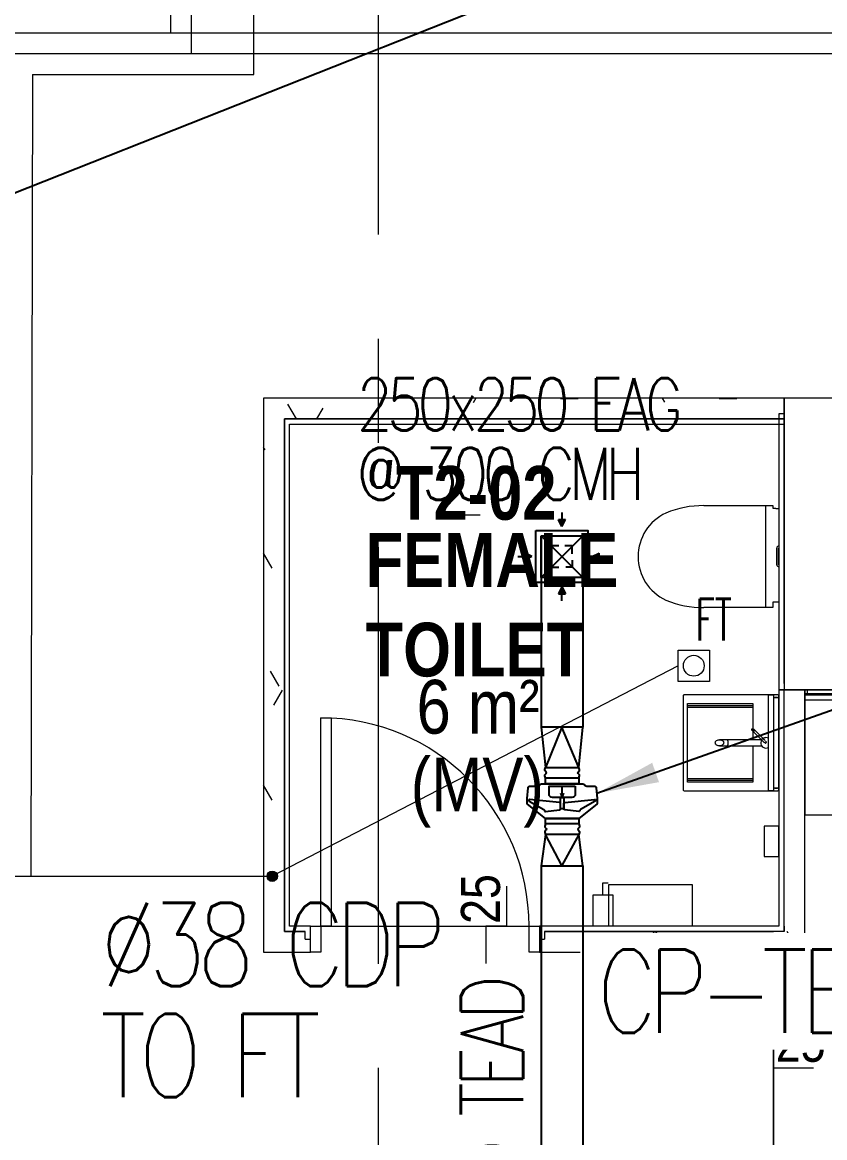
# Model space of a CAD drawing. Header units: millimetres. Extents: x 50620 to 404449, y -131543 to 97.
# Drawn here: x 361678 to 365533, y -84739 to -79384 of the extents above; entities that cross this region are included whole.
import ezdxf

# ---------------------------------------------------------------- set-up
doc = ezdxf.new("R2010")
doc.units = ezdxf.units.MM
doc.linetypes.add('IDA - Grid Line', pattern=[3500, 2000, -500, 500, -500])
for name, color, linetype, lineweight in [('1599_DB_A_BLK2_HQ_R21-2ND STOREY 20230517--$0$A-_DOOR----_E', 8, 'Continuous', 9), ('1599_DB_A_BLK2_HQ_R21-2ND STOREY 20230517--$0$A-_FURT----_E', 8, 'Continuous', 9), ('1599_DB_A_BLK2_HQ_R21-2ND STOREY 20230517--$0$M-_SANIFIXR_E', 8, 'Continuous', 9), ('1599_DB_A_BLK2_HQ_R21-2ND STOREY 20230517--$0$S-_COLN----_E', 8, 'Continuous', 9), ('A-_ANOTTEXT_T', 8, 'Continuous', 0), ('A-_DOOR----_E', 8, 'Continuous', 9), ('A-_FLOR----_E', 8, 'Continuous', 9), ('A-_FURT----_E', 8, 'Continuous', 9), ('A-_ROOMNAME_A', 8, 'Continuous', 9), ('A-_WALL----_E', 8, 'Continuous', 9), ('A-_WALL----_H-2', 8, 'Continuous', 9), ('A-_WALLPRTN_E', 8, 'Continuous', 9), ('A-_WALLPRTN_E-1', 8, 'Continuous', 18), ('M-_ARCHI', 8, 'Continuous', 5), ('M-_SANIFIXR_E', 8, 'Continuous', 9), ('M-ACMV-EAF', 4, 'Continuous', 25), ('M-ACMV_CDP', 190, 'DRAIN_PIPE', 13), ('M-ACMV_CP', 1, 'Continuous', 20), ('M-ACMV_EAD', 4, 'Continuous', 25), ('M-ACMV_EAG', 4, 'Continuous', 25), ('M-ACMV_PW', 8, 'REFRIGERANT', 25), ('M-ACMV_REF-P', 134, '500-1-RP', 9), ('M_ACMV_ANNOTATION', 7, 'Continuous', 20)]:
    doc.layers.add(name, color=color, linetype=linetype, lineweight=lineweight)
doc.layers.add('M_NRD', color=7, linetype='Continuous')
doc.layers.add('S-_ANOTGRID_E-1', color=9, linetype='IDA - Grid Line', lineweight=5, true_color=0x808080)
doc.styles.add('Arial', font='arial.ttf', dxfattribs={"width": 0.8, "height": 300})
doc.styles.add('Arial Narrow', font='ARIALN.TTF', dxfattribs={"height": 100})
doc.styles.add('Arial Narrow_4', font='ARIALN.TTF', dxfattribs={"height": 375})
doc.styles.add('Arial Narrow_B_2', font='ARIALNB.TTF', dxfattribs={"height": 500})
doc.styles.add('ROMANS', font='romans.shx', dxfattribs={"width": 0.8})
doc.styles.add('S250', font='romans.shx', dxfattribs={"width": 0.5, "height": 250})
doc.styles.get("Standard").update_dxf_attribs({"font": 'arial.ttf'})
doc.linetypes.add('500-1-RP', pattern='A,0.75,-0.5,0.75,-0.5,0.75,-0.5,0.75,-1.7,["RP",Standard,S=1,R=0,X=-1,Y=-0.5],-1.7', length=7.9)
doc.linetypes.add('DRAIN_PIPE', pattern='A,0.5,-0.2,["D",Standard,S=0.1,R=0,X=-0.1,Y=-0.05],-0.25', length=0.95)
doc.linetypes.add('REFRIGERANT', pattern='A,15,-5.08,["R",Standard,S=2.54,R=0,X=-2.54,Y=-1.27],-5.08', length=25.16)
doc.dimstyles.get("Standard").update_dxf_attribs({"dimtxt": 200, "dimasz": 150, "dimexe": 0.18, "dimexo": 0.0625, "dimgap": 10, "dimtad": 1, "dimtih": 1, "dimtoh": 1, "dimdec": 0, "dimzin": 0, "dimdsep": 46, "dimtxsty": 'Standard', "dimcen": 0.09, "dimclrd": 256, "dimclre": 256, "dimclrt": 256, "dimadec": 0, "dimazin": 0, "dimtfac": 1, "dimtdec": 0, "dimtofl": 0, "dimtmove": 0, "dimatfit": 3, "dimfxl": 1, "dimtolj": 1, "dimtzin": 0, "dimarcsym": 1})
pattern_1 = [(360, (102886.37, 38752.37), (1016, 254), [83.82, -678.18, 83.82, -678.18, -4064]), (360, (102886.37, 38752.37), (1016, 254), [-1524, 83.82, -1440.18, 83.82, -678.18, -1778]), (360, (102886.37, 38752.37), (1016, 254), [-3810, 83.82, -424.18, 83.82, -1186.18]), (120, (103267.37, 38879.37), (-727.97045, 752.8818), [83.82, -678.18, 83.82, -678.18, -4064]), (120, (103267.37, 38879.37), (-727.97045, 752.8818), [-1524, 83.82, -1440.18, 83.82, -678.18, -1778]), (120, (103267.37, 38879.37), (-727.97045, 752.8818), [-3810, 83.82, -424.18, 83.82, -1186.18]), (240, (103394.37, 39387.37), (-288.02955, -1006.8818), [83.82, -678.18, 83.82, -678.18, -4064]), (240, (103394.37, 39387.37), (-288.02955, -1006.8818), [-1524, 83.82, -1440.18, 83.82, -678.18, -1778]), (240, (103394.37, 39387.37), (-288.02955, -1006.8818), [-3810, 83.82, -424.18, 83.82, -1186.18])]
pattern_2 = [(6e-11, (-28420.7, -3975.34), (1016, 254), [83.82, -678.18, 83.82, -678.18, -4064]), (6e-11, (-28420.7, -3975.34), (1016, 254), [-1524, 83.82, -1440.18, 83.82, -678.18, -1778]), (6e-11, (-28420.7, -3975.34), (1016, 254), [-3810, 83.82, -424.18, 83.82, -1186.18]), (120, (-28039.7, -3848.34), (-727.9705, 752.8818), [83.82, -678.18, 83.82, -678.18, -4064]), (120, (-28039.7, -3848.34), (-727.9705, 752.8818), [-1524, 83.82, -1440.18, 83.82, -678.18, -1778]), (120, (-28039.7, -3848.34), (-727.9705, 752.8818), [-3810, 83.82, -424.18, 83.82, -1186.18]), (240, (-27912.7, -3340.34), (-288.0295, -1006.8818), [83.82, -678.18, 83.82, -678.18, -4064]), (240, (-27912.7, -3340.34), (-288.0295, -1006.8818), [-1524, 83.82, -1440.18, 83.82, -678.18, -1778]), (240, (-27912.7, -3340.34), (-288.0295, -1006.8818), [-3810, 83.82, -424.18, 83.82, -1186.18])]

# ---------------------------------------------------------------- blocks, each defined once
blk = doc.blocks.new('A$Ce886c8c0')
at = {"layer": 'M-ACMV_CP', "lineweight": 0}
blk.add_lwpolyline([(200, -200), (200, 200), (0, 200), (0, -200)], close=True, dxfattribs=at)
blk.add_solid([(0, -200), (200, -200), (200, 200), (0, -200)], dxfattribs=at)
blk = doc.blocks.new('A$C8dc4c4a2')
at = {"layer": 'M-ACMV_CP', "lineweight": 5}
blk.add_lwpolyline([(0, 56.8), (0, -37.5), (150.8, -37.5), (150.8, 56.8)], close=True, dxfattribs=at)
blk.add_lwpolyline([(150.8, 9.6), (207.5, 9.6), (207.5, 34.6)], dxfattribs=at)
blk = doc.blocks.new('K150 XL SILEO')
at = {"layer": 'M-ACMV_EAD'}
blk.add_line((0, -94.3), (0, -39), dxfattribs=at)
for points in [[(79.5, 0), (79.5, -29), (-79.5, -29), (-79.5, 0)], [(8.4, -94.3), (8.4, -148.9), (-8.4, -148.9), (-8.4, -94.3)], [(79.5, -195), (79.5, -221), (-79.5, -221), (-79.5, -195)]]:
    blk.add_lwpolyline(points, close=True, dxfattribs=at)
for points in [[(106.6, -31.9), (110.7, -36.1, 0.198912), (117.8, -39), (153.7, -39, -0.391987), (163.7, -48.2), (168, -99.4, -0.019122), (168, -100.1), (168, -119.9, -0.140489), (166.5, -125.2), (79.5, -195), (-79.5, -195), (-166.5, -125.2, -0.140489), (-168, -119.9), (-168, -100.1, -0.019122), (-168, -99.4), (-163.7, -48.2, -0.391987), (-153.7, -39), (-117.8, -39, 0.198912), (-110.7, -36.1), (-106.6, -31.9, -0.198912), (-99.5, -29), (99.5, -29, -0.198912)], [(63.1, -39), (63.1, -77.4, -0.414214), (46.3, -94.3), (-46.3, -94.3, -0.414214), (-63.1, -77.4), (-63.1, -39)], [(-156.1, -102.7, 0.761347), (-158.6, -111.8), (-87.6, -151.5, -0.271829), (-85.4, -155.1), (-85.4, -156.4, 0.446494), (-80.7, -160.6), (-12.2, -153.1, 0.382654), (-8.4, -148.9), (-8.4, -122.8, 0.382336), (-12.2, -118.6)], [(156.1, -102.7, -0.761347), (158.6, -111.8), (87.6, -151.5, 0.271829), (85.4, -155.1), (85.4, -156.4, -0.446494), (80.7, -160.6), (12.2, -153.1, -0.382654), (8.4, -148.9), (8.4, -122.8, -0.382336), (12.2, -118.6)]]:
    blk.add_lwpolyline(points, format="xyb", close=True, dxfattribs=at)
blk.add_lwpolyline([(-8.4, -73.2), (0, -94.3), (8.4, -73.2)], dxfattribs=at)
blk = doc.blocks.new('IDA - F - Single - Swing - 1100L X 2200H - B2-TD01-3240954-BLK 2 2ND STOREY PLAN')
at = {"layer": 'A-_DOOR----_E'}
for p, q in [((-550, 62.5), (-500, 62.5)), ((-550, -62.5), (-550, 62.5)), ((-500, 62.5), (-500, -62.5)), ((500, 62.5), (550, 62.5)), ((500, -62.5), (500, 62.5)), ((550, 62.5), (550, -62.5)), ((-500, -62.5), (-550, -62.5)), ((450, -62.5), (500, -62.5)), ((450, -1062.5), (450, -62.5)), ((500, -62.5), (500, -1062.5)), ((550, -62.5), (500, -62.5)), ((500, -1062.5), (450, -1062.5))]:
    blk.add_line(p, q, dxfattribs=at)
blk.add_arc((500, -62.5), 1000, 180, 270, dxfattribs=at)
blk = doc.blocks.new('IDA - Mirror - MR - 1575mm-2984549-BLK 2 2ND STOREY PLAN')
at = {"layer": 'A-_FURT----_E'}
for p, q in [((-230, 50), (230, 50)), ((-230, 25), (-230, 50)), ((230, 25), (-230, 25)), ((217.5, 25), (-217.5, 25)), ((-217.5, 12.5), (-217.5, 25)), ((-217.5, 18.75), (-217.5, 12.5)), ((-217.5, 12.5), (-217.5, 18.75)), ((-217.5, 18.75), (-217.5, 12.5)), ((-217.5, 12.5), (-217.5, 6.25)), ((-217.5, 0), (-217.5, 12.5)), ((-217.5, 12.5), (-217.5, 6.25)), ((-217.5, 6.25), (-217.5, 12.5)), ((-217.5, 0), (217.5, 0)), ((217.5, 25), (217.5, 12.5)), ((217.5, 12.5), (217.5, 18.75)), ((217.5, 12.5), (217.5, 18.75)), ((217.5, 18.75), (217.5, 12.5)), ((217.5, 12.5), (217.5, 0)), ((217.5, 6.25), (217.5, 12.5)), ((217.5, 12.5), (217.5, 6.25)), ((217.5, 6.25), (217.5, 12.5)), ((230, 50), (230, 25))]:
    blk.add_line(p, q, dxfattribs=at)
blk = doc.blocks.new('IDA - Soap Dispenser - Wall Mount - IDA - Soap Dispenser - Wall Mount-3548993-BLK 2 2ND STOREY PLAN')
at = {"layer": 'A-_FURT----_E'}
for p, q in [((96.4, 132.4), (-49.7, 132.4)), ((-49.7, 132.4), (-49.7, 62.5)), ((96.4, 62.5), (96.4, 132.4)), ((-49.7, 62.5), (96.4, 62.5))]:
    blk.add_line(p, q, dxfattribs=at)
blk = doc.blocks.new('IDA - WC - Floor Mount wo Tank - MS980CMG-2979465-BLK 2 2ND STOREY PLAN')
at = {"layer": 'M-_SANIFIXR_E'}
for p, q in [((-245.6, -340.1), (-245.6, -8.1)), ((243.7, -8.1), (243.7, -340.1)), ((-244.4, -304.5), (-244.4, -305.3)), ((243.1, -304.5), (-244.4, -304.5)), ((-244.4, -305.3), (243.1, -305.3)), ((243.1, -305.3), (243.1, -304.5)), ((-220.3, -340.1), (-245.6, -340.1)), ((-220.3, -368.3), (-220.3, -340.1)), ((-50, -368.3), (-220.3, -368.3)), ((40, -358.3), (-40, -358.3)), ((230.3, -368.3), (50, -368.3)), ((230.3, -354.5), (230.3, -368.3)), ((232.2, -354.5), (230.3, -354.5)), ((232.2, -340.1), (232.2, -354.5)), ((243.7, -340.1), (232.2, -340.1))]:
    blk.add_line(p, q, dxfattribs=at)
for centre, radius, start, end in [((-0.9, 77.1), 230.7, 24.9793, 155.0207), ((224.9, -4.8), 470.5, 157.5961, 180.3984), ((-226.8, -4.8), 470.5, 359.6016, 22.4039), ((-40, -368.3), 10, 90, 180), ((40, -368.3), 10, 0, 90)]:
    blk.add_arc(centre, radius, start, end, dxfattribs=at)
blk = doc.blocks.new('SensorFlushValve - SensorFlushValve-2979284-BLK 2 2ND STOREY PLAN')
at = {"layer": 'M-_SANIFIXR_E'}
for p, q in [((50, 0), (-50, 0)), ((50, 0), (-50, 0)), ((40, 10), (-40, 10)), ((40, 10), (-40, 10)), ((-40, 10), (40, 10)), ((40, 10), (-40, 10)), ((-40, 0), (40, 0)), ((-40, 0), (40, 0))]:
    blk.add_line(p, q, dxfattribs=at)
blk = doc.blocks.new('IDA - Sink - Wall Mounted - Square - Roca_Diverter_460x460_basin-2980672-BLK 2 2ND STOREY PLAN')
at = {"layer": 'M-_SANIFIXR_E'}
for p, q in [((-230, 70), (-230, -380)), ((-217.5, 75), (-225, 75)), ((225, 75), (217.5, 75)), ((230, -380), (230, 70)), ((230, -380), (230, 70)), ((-11.2, 8.9), (-65.2, -45.2)), ((-58.2, -52.2), (-4.1, 1.8)), ((-16.9, 2.3), (-24.1, -4.9)), ((-20.5, -1.3), (-16.9, 2.3)), ((-189.1, -363.5), (-189.1, -50)), ((-189.1, -50), (-14.1, -50)), ((-180, -363.5), (-180, -50)), ((-180, -363.5), (-180, -50)), ((-170.9, -50), (-14.1, -50)), ((-170.9, -363.5), (-170.9, -50)), ((-22, -2.7), (-15.7, -9)), ((-15, -7.3), (-15, -175)), ((14.1, -50), (189.1, -50)), ((14.1, -50), (170.9, -50)), ((15, -175), (15, -7)), ((170.9, -363.5), (170.9, -50)), ((180, -363.5), (180, -50)), ((180, -363.5), (180, -50)), ((189.1, -50), (189.1, -363.5)), ((-15, -175), (-15, -210.1)), ((15, -210.1), (15, -175)), ((189.1, -363.5), (-189.1, -363.5)), ((170.9, -363.5), (-170.9, -363.5)), ((-225, -385), (225, -385))]:
    blk.add_line(p, q, dxfattribs=at)
at = {"layer": 'M-_SANIFIXR_E', "flags": 128}
for points in [[(-8.4, 11.3), (-7, 12.3), (-5.5, 13.2), (-4.1, 13.8), (-2.8, 14.3), (-1.6, 14.4)], [(1.4, 11.4), (1.2, 10.1), (0.7, 8.7), (0, 7.1), (-1.1, 5.5), (-2.3, 3.9), (-3.7, 2.3), (-5.2, 0.8), (-6.8, -0.5)], [(-67, -54), (-67.6, -53.2), (-68, -52.2), (-68.1, -51.1), (-68, -49.9), (-67.6, -48.7), (-67, -47.5), (-66.2, -46.3), (-65.2, -45.2), (-64.1, -44.2), (-62.9, -43.4), (-61.7, -42.8), (-60.4, -42.4), (-59.3, -42.3), (-58.1, -42.4), (-57.2, -42.8), (-56.4, -43.4)], [(-56.4, -43.4), (-55.8, -44.2), (-55.4, -45.1), (-55.3, -46.2), (-55.4, -47.4), (-55.8, -48.7), (-56.4, -49.9), (-57.2, -51.1), (-58.2, -52.2), (-59.3, -53.2), (-60.5, -54), (-61.7, -54.6), (-63, -54.9), (-64.2, -55.1), (-65.3, -55), (-66.2, -54.6), (-67, -54)], [(0, -230.5), (-3.1, -230), (-6.1, -228.7), (-8.8, -226.6), (-11.1, -223.7), (-13, -220.3), (-14.3, -216.4), (-14.9, -212.2), (-14.9, -208), (-14.3, -203.8), (-13, -199.9), (-11.1, -196.5), (-8.8, -193.6), (-6.1, -191.5), (-3.1, -190.2), (0, -189.7)], [(0, -189.7), (3.1, -190.2), (6.1, -191.5), (8.8, -193.6), (11.1, -196.5), (13, -199.9), (14.3, -203.8), (14.9, -208), (14.9, -212.2), (14.3, -216.4), (13, -220.3), (11.1, -223.7), (8.8, -226.6), (6.1, -228.7), (3.1, -230), (0, -230.5)]]:
    blk.add_lwpolyline(points, dxfattribs=at)
at = {"layer": 'M-_SANIFIXR_E'}
for centre, radius, start, end in [((-225, 70), 5, 90, 180), ((225, 70), 5, 360, 90), ((0, 13), 25, 151.2817, 180), ((0, 13), 25, 151.2817, 180), ((0, 13), 25, 180, 214.8918), ((0, 13), 25, 235.2139, 360), ((0, 13), 25, 360, 28.7183), ((0, 13), 25, 360, 28.7183), ((0, 13), 25, 226.7539, 235.2769), ((-225, -380), 5, 180, 270), ((225, -380), 5, 270, 0)]:
    blk.add_arc(centre, radius, start, end, dxfattribs=at)
for centre, major_axis, ratio, start_param, end_param in [((-1.4, 11.6), (-3.54, 3.54), 0.422618, 4.712389, 5.155867), ((-1.4, 11.6), (-3.54, 3.54), 0.422618, 4.268911, 4.712389), ((0, -175), (15, 0), 0.481984, 1.570796, 3.403392), ((0, -175), (-15, 0), 0.481984, 4.712389, 6.544985), ((0, -175), (15, 0), 0.481984, 6.021386, 7.853982), ((0, -175), (15, 0), 0.481984, 6.021386, 7.853982)]:
    blk.add_ellipse(centre, major_axis=major_axis, ratio=ratio, start_param=start_param, end_param=end_param, dxfattribs=at)
for points in [[(-228.5, 73.5), (-228.8, 73.3), (-229.2, 72.7), (-229.5, 72.2), (-229.6, 71.9)], [(-226.9, 74.6), (-227.2, 74.5), (-227.7, 74.2), (-228.3, 73.8), (-228.5, 73.5)], [(-229.6, -381.9), (-229.5, -382.2), (-229.2, -382.7), (-228.8, -383.3), (-228.5, -383.5)], [(-228.5, -383.5), (-228.3, -383.8), (-227.7, -384.2), (-227.2, -384.5), (-226.9, -384.6)]]:
    blk.add_open_spline(points, degree=3, dxfattribs=at)
for points, knots in [([(229.3, 72.5), (229.3, 72.6), (229.2, 72.8), (228.9, 73.1), (228.6, 73.5), (228.2, 73.8), (227.7, 74.2), (227.3, 74.5), (227, 74.6), (226.9, 74.6)], [0.2857143, 0.2857143, 0.2857143, 0.2857143, 0.3214286, 0.3571429, 0.4285714, 0.5, 0.5714286, 0.6785714, 0.7142857, 0.7142857, 0.7142857, 0.7142857]), ([(-12.7, -8.5), (-12.3, -8.8), (-11.6, -9.1), (-10.7, -9.6), (-10.1, -9.8), (-9.8, -10), (-9.7, -10)], [0.6666667, 0.6666667, 0.6666667, 0.6666667, 0.7222222, 0.75, 0.7638889, 0.7777778, 0.7777778, 0.7777778, 0.7777778]), ([(9.7, -10), (9.8, -10), (10.1, -9.8), (10.7, -9.6), (11.6, -9.1), (12.3, -8.8), (12.7, -8.5)], [0.2222222, 0.2222222, 0.2222222, 0.2222222, 0.2361111, 0.25, 0.2777778, 0.3333333, 0.3333333, 0.3333333, 0.3333333]), ([(226.9, -384.6), (227.2, -384.5), (227.7, -384.3), (228.2, -383.8), (228.6, -383.5), (228.9, -383.1), (229.2, -382.8), (229.3, -382.6), (229.3, -382.5)], [0.2857143, 0.2857143, 0.2857143, 0.2857143, 0.4285714, 0.5, 0.5714286, 0.6428571, 0.6785714, 0.7142857, 0.7142857, 0.7142857, 0.7142857])]:
    blk.add_open_spline(points, degree=3, knots=knots, dxfattribs=at)
blk = doc.blocks.new('IDA - Vanity - Array - 3 Sink_2100L-3813354-BLK 2 2ND STOREY PLAN')
at = {"layer": 'M-_SANIFIXR_E'}
for p, q in [((-1327.5, 0), (-1327.5, -600)), ((772.5, 0), (-1327.5, 0)), ((-1327.5, -19.1), (-1327.5, 0)), ((-1327.5, 0), (772.5, 0)), ((772.5, -600), (772.5, 0)), ((772.5, 0), (772.5, -19.1)), ((-1327.5, -19.1), (772.5, -19.1)), ((772.5, -19.1), (-1327.5, -19.1)), ((-1327.5, -19.1), (-1327.5, -600)), ((-1327.5, -19.1), (772.5, -19.1)), ((772.5, -600), (772.5, -19.1)), ((-1327.5, -600), (772.5, -600)), ((-1327.5, -600), (772.5, -600))]:
    blk.add_line(p, q, dxfattribs=at)
blk = doc.blocks.new('1599_DB_A_BLK2_HQ_R21-2ND STOREY 20230517--$0$IDA - Mirror - MR - 1575mm-3813350-LINKVIEW_BLK2_2ND STOREY')
at = {"layer": '1599_DB_A_BLK2_HQ_R21-2ND STOREY 20230517--$0$A-_FURT----_E'}
for p, q in [((-1037.5, -12.5), (-1037.5, 0)), ((1037.5, 0), (1037.5, -12.5)), ((-1050, -25), (1050, -25)), ((1050, -50), (-1050, -50)), ((-1037.5, -25), (-1037.5, -12.5)), ((-1037.5, -25), (1037.5, -25)), ((1037.5, -12.5), (1037.5, -25))]:
    blk.add_line(p, q, dxfattribs=at)
blk = doc.blocks.new('1599_DB_A_BLK2_HQ_R21-2ND STOREY 20230517--$0$IDA - Vanity - Array - 3 Sink_2100L-3813354-LINKVIEW_BLK2_2ND STOREY')
at = {"layer": '1599_DB_A_BLK2_HQ_R21-2ND STOREY 20230517--$0$M-_SANIFIXR_E'}
for p, q in [((-1327.5, -19.1), (-1315, -19.1)), ((-1327.5, -19.1), (-1315, -19.1)), ((760, -19.1), (772.5, -19.1)), ((760, -19.1), (772.5, -19.1)), ((-1327.5, -600), (772.5, -600)), ((-1327.5, -600), (772.5, -600))]:
    blk.add_line(p, q, dxfattribs=at)
blk = doc.blocks.new('1599_DB_A_BLK2_HQ_R21-2ND STOREY 20230517--$0$IDA - Sink - Wall Mounted - Square - Roca_Diverter_460x460_basin-2980672-LINKVIEW_BLK2_2ND STOREY')
at = {"layer": '1599_DB_A_BLK2_HQ_R21-2ND STOREY 20230517--$0$M-_SANIFIXR_E'}
for p, q in [((-230, 70), (-230, 50)), ((230, 50), (230, 70)), ((-230, 25), (-230, -380)), ((-11.2, 8.9), (-65.2, -45.2)), ((-58.2, -52.2), (-4.1, 1.8)), ((-14.8, 4.5), (-24.1, -4.9)), ((-20.5, -1.3), (-14.8, 4.5)), ((230, -380), (230, 25)), ((-189.1, -363.5), (-189.1, -50)), ((-189.1, -50), (-14.1, -50)), ((-180, -363.5), (-180, -50)), ((-170.9, -363.5), (-170.9, -50)), ((-22, -2.7), (-15.7, -9)), ((-15, -7.3), (-15, -175)), ((14.1, -50), (189.1, -50)), ((15, -175), (15, -7)), ((170.9, -363.5), (170.9, -50)), ((180, -363.5), (180, -50)), ((189.1, -50), (189.1, -363.5)), ((-15, -175), (-15, -210.1)), ((15, -210.1), (15, -175)), ((189.1, -363.5), (-189.1, -363.5)), ((-225, -385), (225, -385))]:
    blk.add_line(p, q, dxfattribs=at)
for points in [[(-8.4, 11.3), (-7, 12.3), (-5.5, 13.2), (-4.1, 13.8), (-2.8, 14.3), (-1.6, 14.4)], [(1.4, 11.4), (1.2, 10.1), (0.7, 8.7), (0, 7.1), (-1.1, 5.5), (-2.3, 3.9), (-3.7, 2.3), (-5.2, 0.8), (-6.8, -0.5)], [(-67, -54), (-67.6, -53.2), (-68, -52.2), (-68.1, -51.1), (-68, -49.9), (-67.6, -48.7), (-67, -47.5), (-66.2, -46.3), (-65.2, -45.2), (-64.1, -44.2), (-62.9, -43.4), (-61.7, -42.8), (-60.4, -42.4), (-59.3, -42.3), (-58.1, -42.4), (-57.2, -42.8), (-56.4, -43.4)], [(-56.4, -43.4), (-55.8, -44.2), (-55.4, -45.1), (-55.3, -46.2), (-55.4, -47.4), (-55.8, -48.7), (-56.4, -49.9), (-57.2, -51.1), (-58.2, -52.2), (-59.3, -53.2), (-60.5, -54), (-61.7, -54.6), (-63, -54.9), (-64.2, -55.1), (-65.3, -55), (-66.2, -54.6), (-67, -54)], [(0, -230.5), (-3.1, -230), (-6.1, -228.7), (-8.8, -226.6), (-11.1, -223.7), (-13, -220.3), (-14.3, -216.4), (-14.9, -212.2), (-14.9, -208), (-14.3, -203.8), (-13, -199.9), (-11.1, -196.5), (-8.8, -193.6), (-6.1, -191.5), (-3.1, -190.2), (0, -189.7)], [(0, -189.7), (3.1, -190.2), (6.1, -191.5), (8.8, -193.6), (11.1, -196.5), (13, -199.9), (14.3, -203.8), (14.9, -208), (14.9, -212.2), (14.3, -216.4), (13, -220.3), (11.1, -223.7), (8.8, -226.6), (6.1, -228.7), (3.1, -230), (0, -230.5)]]:
    blk.add_lwpolyline(points, dxfattribs=at)
for centre, radius, start, end in [((-225, 70), 5, 90, 180), ((225, 70), 5, 360, 90), ((0, 13), 25, 151.2817, 180), ((0, 13), 25, 180, 214.8918), ((0, 13), 25, 235.2139, 360), ((0, 13), 25, 360, 28.7183), ((0, 13), 25, 226.7539, 235.2769), ((-225, -380), 5, 180, 270), ((225, -380), 5, 270, 0)]:
    blk.add_arc(centre, radius, start, end, dxfattribs=at)
for points in [[(-228.5, 73.5), (-228.8, 73.3), (-229.2, 72.7), (-229.5, 72.2), (-229.6, 71.9)], [(-226.9, 74.6), (-227.2, 74.5), (-227.7, 74.2), (-228.3, 73.8), (-228.5, 73.5)], [(-229.6, -381.9), (-229.5, -382.2), (-229.2, -382.7), (-228.8, -383.3), (-228.5, -383.5)], [(-228.5, -383.5), (-228.3, -383.8), (-227.7, -384.2), (-227.2, -384.5), (-226.9, -384.6)]]:
    blk.add_open_spline(points, degree=3, dxfattribs=at)
for points, knots in [([(229.3, 72.5), (229.3, 72.6), (229.2, 72.8), (228.9, 73.1), (228.6, 73.5), (228.2, 73.8), (227.7, 74.2), (227.3, 74.5), (227, 74.6), (226.9, 74.6)], [0.2857143, 0.2857143, 0.2857143, 0.2857143, 0.3214286, 0.3571429, 0.4285714, 0.5, 0.5714286, 0.6785714, 0.7142857, 0.7142857, 0.7142857, 0.7142857]), ([(-12.7, -8.5), (-12.3, -8.8), (-11.6, -9.1), (-10.7, -9.6), (-10.1, -9.8), (-9.8, -10), (-9.7, -10)], [0.6666667, 0.6666667, 0.6666667, 0.6666667, 0.7222222, 0.75, 0.7638889, 0.7777778, 0.7777778, 0.7777778, 0.7777778]), ([(9.7, -10), (9.8, -10), (10.1, -9.8), (10.7, -9.6), (11.6, -9.1), (12.3, -8.8), (12.7, -8.5)], [0.2222222, 0.2222222, 0.2222222, 0.2222222, 0.2361111, 0.25, 0.2777778, 0.3333333, 0.3333333, 0.3333333, 0.3333333]), ([(226.9, -384.6), (227.2, -384.5), (227.7, -384.3), (228.2, -383.8), (228.6, -383.5), (228.9, -383.1), (229.2, -382.8), (229.3, -382.6), (229.3, -382.5)], [0.2857143, 0.2857143, 0.2857143, 0.2857143, 0.4285714, 0.5, 0.5714286, 0.6428571, 0.6785714, 0.7142857, 0.7142857, 0.7142857, 0.7142857])]:
    blk.add_open_spline(points, degree=3, knots=knots, dxfattribs=at)
for points, weights in [([(0.1, 13.1), (-0.7, 13.9), (-1.6, 14.4)], [1, 0.914592686083, 0.878994714287]), ([(1.4, 11.4), (0.9, 12.3), (0.1, 13.1)], [0.878994714287, 0.914592686083, 1])]:
    blk.add_rational_spline(points, weights, degree=2, dxfattribs=at)
for points, weights, knots in [([(0, -167.8), (-15, -167.8), (-15, -175), (-15, -176), (-14.5, -176.9)], [1, 0.707106781187, 1, 0.948287736084, 0.914835766825], [1.570796, 1.570796, 1.570796, 3.141593, 3.141593, 3.418927, 3.418927, 3.418927]), ([(0, -167.8), (-15, -167.8), (-15, -175), (-15, -176), (-14.5, -176.9)], [1, 0.707106781187, 1, 0.948287736084, 0.914835766825], [4.712389, 4.712389, 4.712389, 6.283185, 6.283185, 6.56052, 6.56052, 6.56052]), ([(14.5, -176.9), (15, -176), (15, -175), (15, -167.8), (0, -167.8)], [0.914835766825, 0.948287736084, 1, 0.707106781187, 1], [6.005851, 6.005851, 6.005851, 6.283185, 6.283185, 7.853982, 7.853982, 7.853982]), ([(14.5, -176.9), (15, -176), (15, -175), (15, -167.8), (0, -167.8)], [0.914835766825, 0.948287736084, 1, 0.707106781187, 1], [6.005851, 6.005851, 6.005851, 6.283185, 6.283185, 7.853982, 7.853982, 7.853982])]:
    blk.add_rational_spline(points, weights, degree=2, knots=knots, dxfattribs=at)
blk = doc.blocks.new('1599_DB_A_BLK2_HQ_R21-2ND STOREY 20230517--$0$SensorFlushValve - SensorFlushValve-2979284-LINKVIEW_BLK2_2ND STOREY')
at = {"layer": '1599_DB_A_BLK2_HQ_R21-2ND STOREY 20230517--$0$M-_SANIFIXR_E'}
for p, q in [((50, 0), (-50, 0)), ((40, 10), (-40, 10))]:
    blk.add_line(p, q, dxfattribs=at)
blk = doc.blocks.new('1599_DB_A_BLK2_HQ_R21-2ND STOREY 20230517--$0$IDA - WC - Floor Mount wo Tank - MS980CMG-2979465-LINKVIEW_BLK2_2ND STOREY')
at = {"layer": '1599_DB_A_BLK2_HQ_R21-2ND STOREY 20230517--$0$M-_SANIFIXR_E'}
for p, q in [((-245.6, -340.1), (-245.6, -8.1)), ((243.7, -8.1), (243.7, -340.1)), ((-244.4, -304.5), (-244.4, -305.3)), ((243.1, -304.5), (-244.4, -304.5)), ((-244.4, -305.3), (243.1, -305.3)), ((243.1, -305.3), (243.1, -304.5)), ((-220.3, -340.1), (-245.6, -340.1)), ((-220.3, -368.3), (-220.3, -340.1)), ((-50, -368.3), (-220.3, -368.3)), ((40, -358.3), (-40, -358.3)), ((230.3, -368.3), (50, -368.3)), ((230.3, -354.5), (230.3, -368.3)), ((232.2, -354.5), (230.3, -354.5)), ((232.2, -340.1), (232.2, -354.5)), ((243.7, -340.1), (232.2, -340.1))]:
    blk.add_line(p, q, dxfattribs=at)
for centre, radius, start, end in [((-0.9, 77.1), 230.7, 24.9793, 155.0207), ((224.9, -4.8), 470.5, 157.5961, 180.3984), ((-226.8, -4.8), 470.5, 359.6016, 22.4039), ((-40, -368.3), 10, 90, 180), ((40, -368.3), 10, 0, 90)]:
    blk.add_arc(centre, radius, start, end, dxfattribs=at)
blk = doc.blocks.new('1599_DB_A_BLK2_HQ_R21-2ND STOREY 20230517--$0$IDA - Soap Dispenser - Wall Mount - IDA - Soap Dispenser - Wall Mount-3548993-LINKVIEW_BLK2_2ND STOREY')
at = {"layer": '1599_DB_A_BLK2_HQ_R21-2ND STOREY 20230517--$0$A-_FURT----_E'}
for p, q in [((96.4, 132.4), (-49.7, 132.4)), ((-49.7, 132.4), (-49.7, 62.5)), ((96.4, 62.5), (96.4, 132.4))]:
    blk.add_line(p, q, dxfattribs=at)
blk = doc.blocks.new('1599_DB_A_BLK2_HQ_R21-2ND STOREY 20230517--$0$IDA - Mirror - MR - 1575mm-2984549-LINKVIEW_BLK2_2ND STOREY')
at = {"layer": '1599_DB_A_BLK2_HQ_R21-2ND STOREY 20230517--$0$A-_FURT----_E'}
for p, q in [((-230, 50), (230, 50)), ((-230, 25), (-230, 50)), ((230, 25), (-230, 25)), ((217.5, 25), (-217.5, 25)), ((-217.5, 12.5), (-217.5, 25)), ((-217.5, 0), (-217.5, 12.5)), ((217.5, 25), (217.5, 12.5)), ((217.5, 12.5), (217.5, 0)), ((230, 50), (230, 25)), ((-217.5, 0), (217.5, 0))]:
    blk.add_line(p, q, dxfattribs=at)
blk = doc.blocks.new('1599_DB_A_BLK2_HQ_R21-2ND STOREY 20230517--$0$IDA - F - Single - Swing - 1100L X 2200H - B2-TD01-3240954-LINKVIEW_BLK2_2ND STOREY')
at = {"layer": '1599_DB_A_BLK2_HQ_R21-2ND STOREY 20230517--$0$A-_DOOR----_E'}
for p, q in [((-550, 62.5), (-500, 62.5)), ((-500, 62.5), (-500, -62.5)), ((500, 62.5), (550, 62.5)), ((500, -62.5), (500, 62.5)), ((-500, -62.5), (-550, -62.5)), ((450, -62.5), (500, -62.5)), ((450, -1062.5), (450, -62.5)), ((500, -62.5), (500, -1062.5)), ((550, -62.5), (500, -62.5)), ((500, -1062.5), (450, -1062.5))]:
    blk.add_line(p, q, dxfattribs=at)
blk.add_arc((500, -62.5), 1000, 180, 270, dxfattribs=at)
blk = doc.blocks.new('ARCHI 2ND_2024 09 11')
at = {"layer": '1599_DB_A_BLK2_HQ_R21-2ND STOREY 20230517--$0$S-_COLN----_E', "lineweight": 5}
h = blk.add_hatch(dxfattribs=at)
h.set_pattern_fill('FP_3', color=8, style=0, pattern_type=2)
h.set_pattern_definition(pattern_2)
h.paths.add_polyline_path([(-22150, -55850), (-22050, -55850), (-22050, -53190), (-22150, -53190), (-22150, -55518.2)], flags=0)
h = blk.add_hatch(dxfattribs=at)
h.set_pattern_fill('FP_3', color=8, style=0, pattern_type=2)
h.set_pattern_definition(pattern_2)
h.paths.add_polyline_path([(-22050, -53290), (-19650, -53290), (-19650, -53190), (-22050, -53190)], flags=0)
h = blk.add_hatch(dxfattribs=at)
h.set_pattern_fill('FP_3', color=8, style=0, pattern_type=2)
h.set_pattern_definition(pattern_2)
h.paths.add_polyline_path([(-20825, -55850), (-19550, -55850), (-19550, -55750), (-20800, -55750), (-20800, -55787.5), (-20825, -55787.5)], flags=0)
at = {"layer": 'A-_WALL----_H-2', "lineweight": 5}
h = blk.add_hatch(dxfattribs=at)
h.set_pattern_fill('FP_3', color=256, style=0, pattern_type=2)
h.set_pattern_definition(pattern_1)
h.paths.add_polyline_path([(-22051, -55850), (-22050, -55850), (-22050, -53190), (-22150, -53190), (-22150, -55850)])
h = blk.add_hatch(dxfattribs=at)
h.set_pattern_fill('FP_3', color=256, style=0, pattern_type=2)
h.set_pattern_definition(pattern_1)
h.paths.add_polyline_path([(-20050, -53290), (-19650, -53290), (-19650, -53190), (-22050, -53190), (-22050, -53290), (-20357.6, -53290)])
h = blk.add_hatch(dxfattribs=at)
h.set_pattern_fill('FP_3', color=256, style=0, pattern_type=2)
h.set_pattern_definition(pattern_1)
h.paths.add_polyline_path([(-19550, -55750), (-19550, -54590), (-19650, -54590), (-19650, -55750)])
h = blk.add_hatch(dxfattribs=at)
h.set_pattern_fill('FP_3', color=256, style=0, pattern_type=2)
h.set_pattern_definition(pattern_1)
h.paths.add_polyline_path([(-19600, -55850), (-19550, -55850), (-19550, -55750), (-20800, -55750), (-20800, -55787.5), (-20825, -55787.5), (-20825, -55850), (-19700, -55850)])
h.paths.add_polyline_path([(-22050, -55850), (-21925, -55850), (-21925, -55787.5), (-21950, -55787.5), (-21950, -55750), (-22050, -55750)])
at = {"layer": '1599_DB_A_BLK2_HQ_R21-2ND STOREY 20230517--$0$S-_COLN----_E', "color": 8, "lineweight": 5}
for p, q in [((-19100, -53190), (-22150, -53190)), ((-22150, -53190), (-22150, -55850)), ((-19650, -53190), (-19650, -54590)), ((-19650, -53265), (-19675, -53265)), ((-19675, -53265), (-19675, -53719.7)), ((-19650, -53290), (-22050, -53290)), ((-22050, -53290), (-22050, -55750)), ((-22025, -53315), (-19650, -53315)), ((-22025, -55725), (-22025, -53315)), ((-19675, -54170.3), (-19675, -55725)), ((-19675, -54590), (-17450, -54590)), ((-19650, -55750), (-19650, -54590)), ((-19550, -55850), (-19550, -54590)), ((-21925, -55725), (-22025, -55725)), ((-21925, -55850), (-21925, -55725)), ((-21825, -55725), (-20875, -55725)), ((-20825, -55725), (-20825, -55850)), ((-19675, -55725), (-20825, -55725)), ((-21950, -55750), (-22050, -55750)), ((-21950, -55787.5), (-21950, -55750)), ((-21950, -55787.5), (-21925, -55787.5)), ((-20825, -55787.5), (-20800, -55787.5)), ((-19650, -55750), (-20800, -55750)), ((-20800, -55750), (-20800, -55787.5)), ((-22150, -55850), (-21925, -55850)), ((-20825, -55850), (-19550, -55850)), ((-19700, -56750), (-19700, -55850))]:
    blk.add_line(p, q, dxfattribs=at)
at = {"layer": 'A-_ANOTTEXT_T', "color": 8, "lineweight": 5}
blk.add_line((-21110.2, -53751.9), (-21242.5, -53751.9), dxfattribs=at)
at = {"layer": 'A-_FLOR----_E', "lineweight": 5}
for p, q in [((-22050, -55750), (-22050, -53290)), ((-22050, -53290), (-19650, -53290)), ((-22050, -53290), (-22050, -55750)), ((-19650, -53290), (-22050, -53290)), ((-19650, -54350), (-19650, -53290)), ((-19650, -54550), (-19650, -54350)), ((-19650, -54560), (-19650, -54550)), ((-21950, -55750), (-22050, -55750)), ((-22050, -55750), (-22025, -55750)), ((-22025, -55750), (-21950, -55750)), ((-19700, -55750), (-20800, -55750)), ((-20800, -55750), (-19700, -55750)), ((-19700, -60675), (-19700, -55850)), ((-19700, -55850), (-19700, -60675))]:
    blk.add_line(p, q, dxfattribs=at)
at = {"layer": 'A-_ROOMNAME_A', "color": 8, "lineweight": 5}
for points in [[(-20983.4, -55533.5), (-20983.4, -55725), (-21082.4, -55725), (-21082.4, -55903.8)], [(-19508.5, -56407.4), (-19700, -56407.4), (-19700, -56308.3), (-19878.8, -56308.3)]]:
    blk.add_lwpolyline(points, dxfattribs=at)
at = {"layer": 'A-_WALL----_E', "lineweight": 5}
for p, q in [((-22050, -53290), (-22050, -55750)), ((-22050, -53290), (-22025, -53290)), ((-19650, -53290), (-22025, -53290)), ((-19650, -55725), (-19650, -54590)), ((-19650, -55725), (-19650, -55750)), ((-22025, -55750), (-22050, -55750)), ((-21950, -55750), (-22025, -55750)), ((-21950, -55787.5), (-21950, -55750)), ((-21950, -55787.5), (-21925, -55787.5)), ((-20825, -55787.5), (-20800, -55787.5)), ((-20800, -55750), (-20800, -55787.5)), ((-19650, -55750), (-20800, -55750))]:
    blk.add_line(p, q, dxfattribs=at)
at = {"layer": 'A-_WALLPRTN_E', "lineweight": 5}
for p, q in [((-21925, -55850), (-21925, -55725)), ((-21925, -55725), (-20825, -55725)), ((-20825, -55725), (-20825, -55850))]:
    blk.add_line(p, q, dxfattribs=at)
at = {"layer": 'A-_WALLPRTN_E-1', "lineweight": 5}
for p, q in [((-22050, -53190), (-22150, -53190)), ((-22150, -53190), (-22150, -55850)), ((-22025, -53190), (-22050, -53190)), ((-19650, -53190), (-22025, -53190)), ((-19650, -53315), (-19650, -53190)), ((-19650, -53190), (-19650, -54390)), ((-19450, -53190), (-19650, -53190)), ((-22025, -55725), (-22025, -53315)), ((-22025, -53315), (-19650, -53315)), ((-19650, -54390), (-19650, -54590)), ((-19675, -54590), (-19675, -55725)), ((-19550, -54590), (-19675, -54590)), ((-19650, -54590), (-17450, -54590)), ((-19550, -55725), (-19550, -54590)), ((-21925, -55725), (-22025, -55725)), ((-21925, -55850), (-21925, -55725)), ((-19675, -55725), (-20825, -55725)), ((-20825, -55725), (-20825, -55850)), ((-19550, -55750), (-19550, -55725)), ((-19550, -55850), (-19550, -55750)), ((-22150, -55850), (-22050, -55850)), ((-22050, -55850), (-22025, -55850)), ((-22025, -55850), (-21925, -55850)), ((-20825, -55850), (-19550, -55850))]:
    blk.add_line(p, q, dxfattribs=at)
at = {"layer": 'S-_ANOTGRID_E-1', "color": 8, "lineweight": 5}
blk.add_line((-21600, 26594.8), (-21600, -83806.9), dxfattribs=at)
at = {"layer": '1599_DB_A_BLK2_HQ_R21-2ND STOREY 20230517--$0$S-_COLN----_E', "color": 8, "lineweight": 5}
for name, p, rotation in [('1599_DB_A_BLK2_HQ_R21-2ND STOREY 20230517--$0$IDA - WC - Floor Mount wo Tank - MS980CMG-2979465-LINKVIEW_BLK2_2ND STOREY', (-20043.3, -53950), 90.0000000000586), ('1599_DB_A_BLK2_HQ_R21-2ND STOREY 20230517--$0$SensorFlushValve - SensorFlushValve-2979284-LINKVIEW_BLK2_2ND STOREY', (-19675, -53950), 90.0000000000586), ('1599_DB_A_BLK2_HQ_R21-2ND STOREY 20230517--$0$IDA - Sink - Wall Mounted - Square - Roca_Diverter_460x460_basin-2980672-LINKVIEW_BLK2_2ND STOREY', (-19750, -54845), 270.0000000000586), ('1599_DB_A_BLK2_HQ_R21-2ND STOREY 20230517--$0$IDA - Mirror - MR - 1575mm-2984549-LINKVIEW_BLK2_2ND STOREY', (-19675, -54845), 90.0000000000586), ('1599_DB_A_BLK2_HQ_R21-2ND STOREY 20230517--$0$IDA - F - Single - Swing - 1100L X 2200H - B2-TD01-3240954-LINKVIEW_BLK2_2ND STOREY', (-21375, -55787.5), 180.0000000000585), ('1599_DB_A_BLK2_HQ_R21-2ND STOREY 20230517--$0$IDA - Soap Dispenser - Wall Mount - IDA - Soap Dispenser - Wall Mount-3548993-LINKVIEW_BLK2_2ND STOREY', (-19612.5, -55341.4), 90.0000000000586)]:
    blk.add_blockref(name, p, dxfattribs=dict(at, rotation=rotation))
for name, p in [('1599_DB_A_BLK2_HQ_R21-2ND STOREY 20230517--$0$IDA - Mirror - MR - 1575mm-3813350-LINKVIEW_BLK2_2ND STOREY', (-18500, -54590)), ('1599_DB_A_BLK2_HQ_R21-2ND STOREY 20230517--$0$IDA - Vanity - Array - 3 Sink_2100L-3813354-LINKVIEW_BLK2_2ND STOREY', (-18222.5, -54590))]:
    blk.add_blockref(name, p, dxfattribs=at)
at = {"layer": 'A-_DOOR----_E', "lineweight": 5, "rotation": 180}
blk.add_blockref('IDA - F - Single - Swing - 1100L X 2200H - B2-TD01-3240954-BLK 2 2ND STOREY PLAN', (-21375, -55787.5), dxfattribs=at)
at = {"layer": 'A-_FURT----_E', "lineweight": 5, "rotation": 89.99999999999997}
for name, p in [('IDA - Mirror - MR - 1575mm-2984549-BLK 2 2ND STOREY PLAN', (-19675, -54845)), ('IDA - Soap Dispenser - Wall Mount - IDA - Soap Dispenser - Wall Mount-3548993-BLK 2 2ND STOREY PLAN', (-19612.5, -55341.4))]:
    blk.add_blockref(name, p, dxfattribs=at)
at = {"layer": 'M-_SANIFIXR_E', "lineweight": 5}
for name, p, rotation in [('IDA - WC - Floor Mount wo Tank - MS980CMG-2979465-BLK 2 2ND STOREY PLAN', (-20043.3, -53950), 89.99999999999997), ('SensorFlushValve - SensorFlushValve-2979284-BLK 2 2ND STOREY PLAN', (-19675, -53950), 89.99999999999997), ('IDA - Sink - Wall Mounted - Square - Roca_Diverter_460x460_basin-2980672-BLK 2 2ND STOREY PLAN', (-19750, -54845), 270)]:
    blk.add_blockref(name, p, dxfattribs=dict(at, rotation=rotation))
blk.add_blockref('IDA - Vanity - Array - 3 Sink_2100L-3813354-BLK 2 2ND STOREY PLAN', (-18222.5, -54590), dxfattribs=at)
at = {"layer": 'A-_ROOMNAME_A', "color": 8, "lineweight": 5}
for s, insert, char_height, width, attachment_point, style in [('T2-02', (-21514.7, -53777.7), 257.95, 1695.753, 7, 'Arial Narrow_B_2'), ('FEMALE TOILET', (-21660.3, -54529.9), 257.955, 1695.753, 7, 'Arial Narrow_B_2'), ('6 m²', (-21415.2, -54542.8), 257.95, 730.69, 1, 'Arial Narrow_4'), ('(MV)', (-21443.5, -54916.5), 257.95, 799.623, 1, 'Arial Narrow_4'), ('25', (-19450.4, -56188.6), 187.5, 681.434, 3, 'Arial Narrow_4')]:
    blk.add_mtext(s, dxfattribs=dict(at, insert=insert, char_height=char_height, width=width, attachment_point=attachment_point, style=style))
at = {"layer": 'A-_ROOMNAME_A', "color": 8, "lineweight": 5, "insert": (-21202.1, -55475.4), "char_height": 187.5, "width": 681.434, "attachment_point": 3, "rotation": 90, "style": 'Arial Narrow_4'}
blk.add_mtext('25', dxfattribs=at)

msp = doc.modelspace()

# ---------------------------------------------------------------- block references
at = {"layer": 'M-_ARCHI', "lineweight": 5, "extrusion": (0.000419962, 1.0854e-05, 1), "rotation": 359.9999887056363}
msp.add_blockref('ARCHI 2ND_2024 09 11', (384987.1, -27998.1, 422.1), dxfattribs=at)

# ---------------------------------------------------------------- next in the draw order: hatches: boundary and pattern name
at = {"layer": 'M-ACMV_CDP', "lineweight": 0, "ltscale": 10}
msp.add_hatch(color=256, dxfattribs=at).paths.add_polyline_path([(362878.6, -83458.7, 1), (362878.6, -83508.7, 1)])
at = {"layer": 'M-ACMV_EAG'}
h = msp.add_hatch(color=256, dxfattribs=at)
h.dxf.hatch_style = 1
h.paths.add_polyline_path([(364286.7, -81770.4), (364253.1, -81770.4), (364269.9, -81804)])
h = msp.add_hatch(color=256, dxfattribs=at)
h.dxf.hatch_style = 1
h.paths.add_polyline_path([(364091.3, -81932.2), (364091.3, -81965.7), (364124.9, -81949)])
h = msp.add_hatch(color=256, dxfattribs=at)
h.dxf.hatch_style = 1
h.paths.add_polyline_path([(364414.9, -81949), (364448.5, -81965.7), (364448.5, -81932.2)])
h = msp.add_hatch(color=256, dxfattribs=at)
h.dxf.hatch_style = 1
h.paths.add_polyline_path([(364269.9, -82094), (364253.1, -82127.5), (364286.7, -82127.5)])

# ---------------------------------------------------------------- next in the draw order: linework, layer by layer
at = {"layer": 'M-ACMV-EAF', "color": 4, "lineweight": 5}
msp.add_line((364169.9, -83432.9, -267), (364369.9, -83432.9, -267), dxfattribs=at)
at = {"layer": 'M-ACMV_CDP', "ltscale": 2.5}
for p, q in [((362790.7, -79634), (362790.7, -73126.2)), ((361727.1, -79634), (361718.6, -83481)), ((361727.1, -79634), (362790.7, -79634)), ((364828.6, -82473), (362878.6, -83483.7)), ((349791.3, -83483.7, 11.1), (362878.6, -83483.7))]:
    msp.add_line(p, q, dxfattribs=at)
at = {"layer": 'M-ACMV_CDP', "linetype": 'ByBlock', "ltscale": 2.5}
msp.add_lwpolyline([(364828.6, -82548), (364828.6, -82398), (364978.6, -82398), (364978.6, -82548)], close=True, dxfattribs=at)
msp.add_circle((364903.6, -82473), 50, dxfattribs=at)
at = {"layer": 'M-ACMV_CDP', "lineweight": 0, "ltscale": 10}
msp.add_circle((362878.6, -83483.7), 25, dxfattribs=at)
at = {"layer": 'M-ACMV_EAD'}
for p, q in [((364169.9, -81849), (364169.9, -82768.2, -267)), ((364369.9, -81849), (364369.9, -82768.2, -267)), ((364169.9, -83432.9, 67.9), (364169.9, -88523, 286.3))]:
    msp.add_line(p, q, dxfattribs=at)
for points, elevation in [([(364169.9, -82768.2), (364191.8, -82961.7), (364350.8, -82961.7), (364369.9, -82768.2), (364169.9, -82768.2)], -267), ([(364350.8, -82961.7), (364269.9, -82768.2), (364191.8, -82961.7)], -271.3), ([(364191.8, -83282.7), (364169.9, -83432.9), (364369.9, -83432.9), (364350.8, -83282.7), (364191.8, -83282.7)], -267), ([(364350.8, -83282.7), (364270, -83432.7), (364191.9, -83282.9)], -267)]:
    msp.add_lwpolyline(points, dxfattribs=dict(at, elevation=elevation))
at = {"layer": 'M-ACMV_EAD', "elevation": -267}
for points in [[(364191.8, -83011.7), (364187.9, -83001.9, -0.270107), (364188.7, -82997), (364194.3, -82989.9, 0.350781), (364194.3, -82983.6), (364188.7, -82976.5, -0.270107), (364187.9, -82971.5), (364191.8, -82961.7)], [(364350.8, -83011.7), (364354.8, -83001.9, 0.270107), (364354, -82997), (364348.3, -82989.9, -0.350781), (364348.3, -82983.6), (364354, -82976.5, 0.270107), (364354.8, -82971.5), (364350.8, -82961.7)], [(364191.8, -83232.7), (364187.9, -83242.5, 0.270107), (364188.7, -83247.5), (364194.3, -83254.6, -0.350781), (364194.3, -83260.9), (364188.7, -83268, 0.270107), (364187.9, -83272.9), (364191.8, -83282.7)], [(364350.8, -83232.7), (364354.8, -83242.5, -0.270107), (364354, -83247.5), (364348.3, -83254.6, 0.350781), (364348.3, -83260.9), (364354, -83268, -0.270107), (364354.8, -83272.9), (364350.8, -83282.7)]]:
    msp.add_lwpolyline(points, format="xyb", dxfattribs=at)
at = {"layer": 'M-ACMV_EAG'}
for p, q in [((364269.9, -81736.8), (364269.9, -81770.4)), ((364253.1, -81770.4), (364286.7, -81770.4)), ((364269.9, -81804), (364253.1, -81770.4)), ((364269.9, -81804), (364286.7, -81770.4)), ((364169.9, -81849), (364369.9, -82049)), ((364369.9, -81849), (364169.9, -82049)), ((364057.8, -81949), (364091.3, -81949)), ((364091.3, -81965.7), (364091.3, -81932.2)), ((364124.9, -81949), (364091.3, -81932.2)), ((364124.9, -81949), (364091.3, -81965.7)), ((364414.9, -81949), (364448.5, -81932.2)), ((364414.9, -81949), (364448.5, -81965.7)), ((364448.5, -81965.7), (364448.5, -81932.2)), ((364482.1, -81949), (364448.5, -81949)), ((364269.9, -82094), (364253.1, -82127.5)), ((364253.1, -82127.5), (364286.7, -82127.5)), ((364269.9, -82094), (364286.7, -82127.5)), ((364269.9, -82161.1), (364269.9, -82127.5))]:
    msp.add_line(p, q, dxfattribs=at)
for points in [[(364144.9, -81824), (364394.9, -81824), (364394.9, -82074), (364144.9, -82074)], [(364169.9, -81849), (364369.9, -81849), (364369.9, -82049), (364169.9, -82049)]]:
    msp.add_lwpolyline(points, close=True, dxfattribs=at)
for points in [[(364255, -81897.8), (364220.9, -81897.8), (364220.9, -81931.9)], [(364319, -81936.2), (364319, -81897.8), (364284.9, -81897.8)], [(364220.9, -81966), (364220.9, -82000.1), (364255, -82000.1)], [(364319, -81966), (364319, -82000.1), (364289.1, -82000.1)]]:
    msp.add_lwpolyline(points, dxfattribs=at)
at = {"layer": 'M-ACMV_REF-P', "color": 159, "ltscale": 0.25, "true_color": 0x22346e}
for p, q in [((362490.7, -79534), (362490.7, -73178.5)), ((361628.6, -79534), (370413.6, -79534))]:
    msp.add_line(p, q, dxfattribs=at)
at = {"layer": 'M-ACMV_REF-P', "color": 219, "ltscale": 0.25, "true_color": 0x642165}
for p, q in [((362390.7, -79434), (362390.7, -73216.1)), ((361528.6, -79434), (370253.6, -79434))]:
    msp.add_line(p, q, dxfattribs=at)

# ---------------------------------------------------------------- next in the draw order: block references
at = {"layer": 'M-ACMV_CP', "xscale": -1, "rotation": 270}
msp.add_blockref('A$Ce886c8c0', (364695.2, -83723), dxfattribs=at)
at = {"layer": 'M-ACMV_PW', "color": 1, "linetype": 'ByBlock', "lineweight": 5, "xscale": -1, "rotation": 270}
msp.add_blockref('A$C8dc4c4a2', (364457.7, -83723), dxfattribs=at)
at = {"layer": 'M_NRD', "linetype": 'ByBlock'}
msp.add_blockref('K150 XL SILEO', (364271.3, -83011.7, -267), dxfattribs=at)

# ---------------------------------------------------------------- next in the draw order: texts
at = {"layer": 'M-ACMV_CDP', "linetype": 'ByBlock', "ltscale": 2.5, "style": 'S250', "width": 0.6}
msp.add_text('FT', height=200, dxfattribs=at).set_placement((364912.1, -82352.4))
at = {"layer": 'M-ACMV_CDP', "ltscale": 2.5, "insert": (362052.1, -84544.8), "char_height": 400, "width": 1951.07, "attachment_point": 7, "line_spacing_factor": 0.8, "style": 'Arial'}
msp.add_mtext('{\\Fsimplex|c0;\\T0.8;%%C38 CDP \\PTO FT}', dxfattribs=at)
at = {"layer": 'M-ACMV_EAD', "insert": (364439, -83835.5, 538.5), "char_height": 400, "width": 4458.236, "attachment_point": 1, "style": 'Arial Narrow', "bg_fill": 3, "box_fill_scale": 1.2, "bg_fill_color": 256, "bg_fill_transparency": 0}
msp.add_mtext('{\\Fsimplex|c0;\\W0.8;\\T0.8;\\C0;CP-TEAF-BLK2-L2-01}', dxfattribs=at)
at = {"layer": 'M-ACMV_EAD', "insert": (364083.9, -85975.1, -19.6), "char_height": 300, "width": 2579.981, "attachment_point": 7, "rotation": 90, "line_spacing_factor": 0.8, "style": 'Arial'}
msp.add_mtext('{\\Fsimplex|c0;\\T0.8;200x200 TEAD}', dxfattribs=at)
at = {"layer": 'M-ACMV_EAG', "insert": (363284.9, -81676.6, 0), "char_height": 300, "width": 2449.529, "attachment_point": 7, "line_spacing_factor": 0.8, "style": 'ROMANS'}
msp.add_mtext('{\\T0.8;\\P\\H0.83333x;250x250 EAG\\P@ 300 CMH}', dxfattribs=at)

# ---------------------------------------------------------------- next in the draw order: leaders
at = {"layer": 'M_ACMV_ANNOTATION'}
for points, override in [([(359731.7, -80958.7, 271.7), (372262.3, -75998, 266.4), (380043.7, -75998, 263.1)], {"dimasz": 300, "dimtad": 0, "dimldrblk": 'DotBlank', "dimfxl": 100, "dimarcsym": 2}), ([(364437.3, -83085.5, 6.9), (370837.5, -80820.4, 4.1), (380711.5, -80820.4)], {"dimasz": 300, "dimtad": 0, "dimfxl": 100, "dimarcsym": 2})]:
    msp.add_leader(points, dimstyle='Standard', override=override, dxfattribs=at)

# ---------------------------------------------------------------- next in the draw order: linework, layer by layer
at = {"layer": 'M-ACMV_EAD'}
msp.add_line((364369.9, -83432.9, 67.9), (364369.9, -88523, 286.3), dxfattribs=at)

doc.saveas('drawing.dxf')
